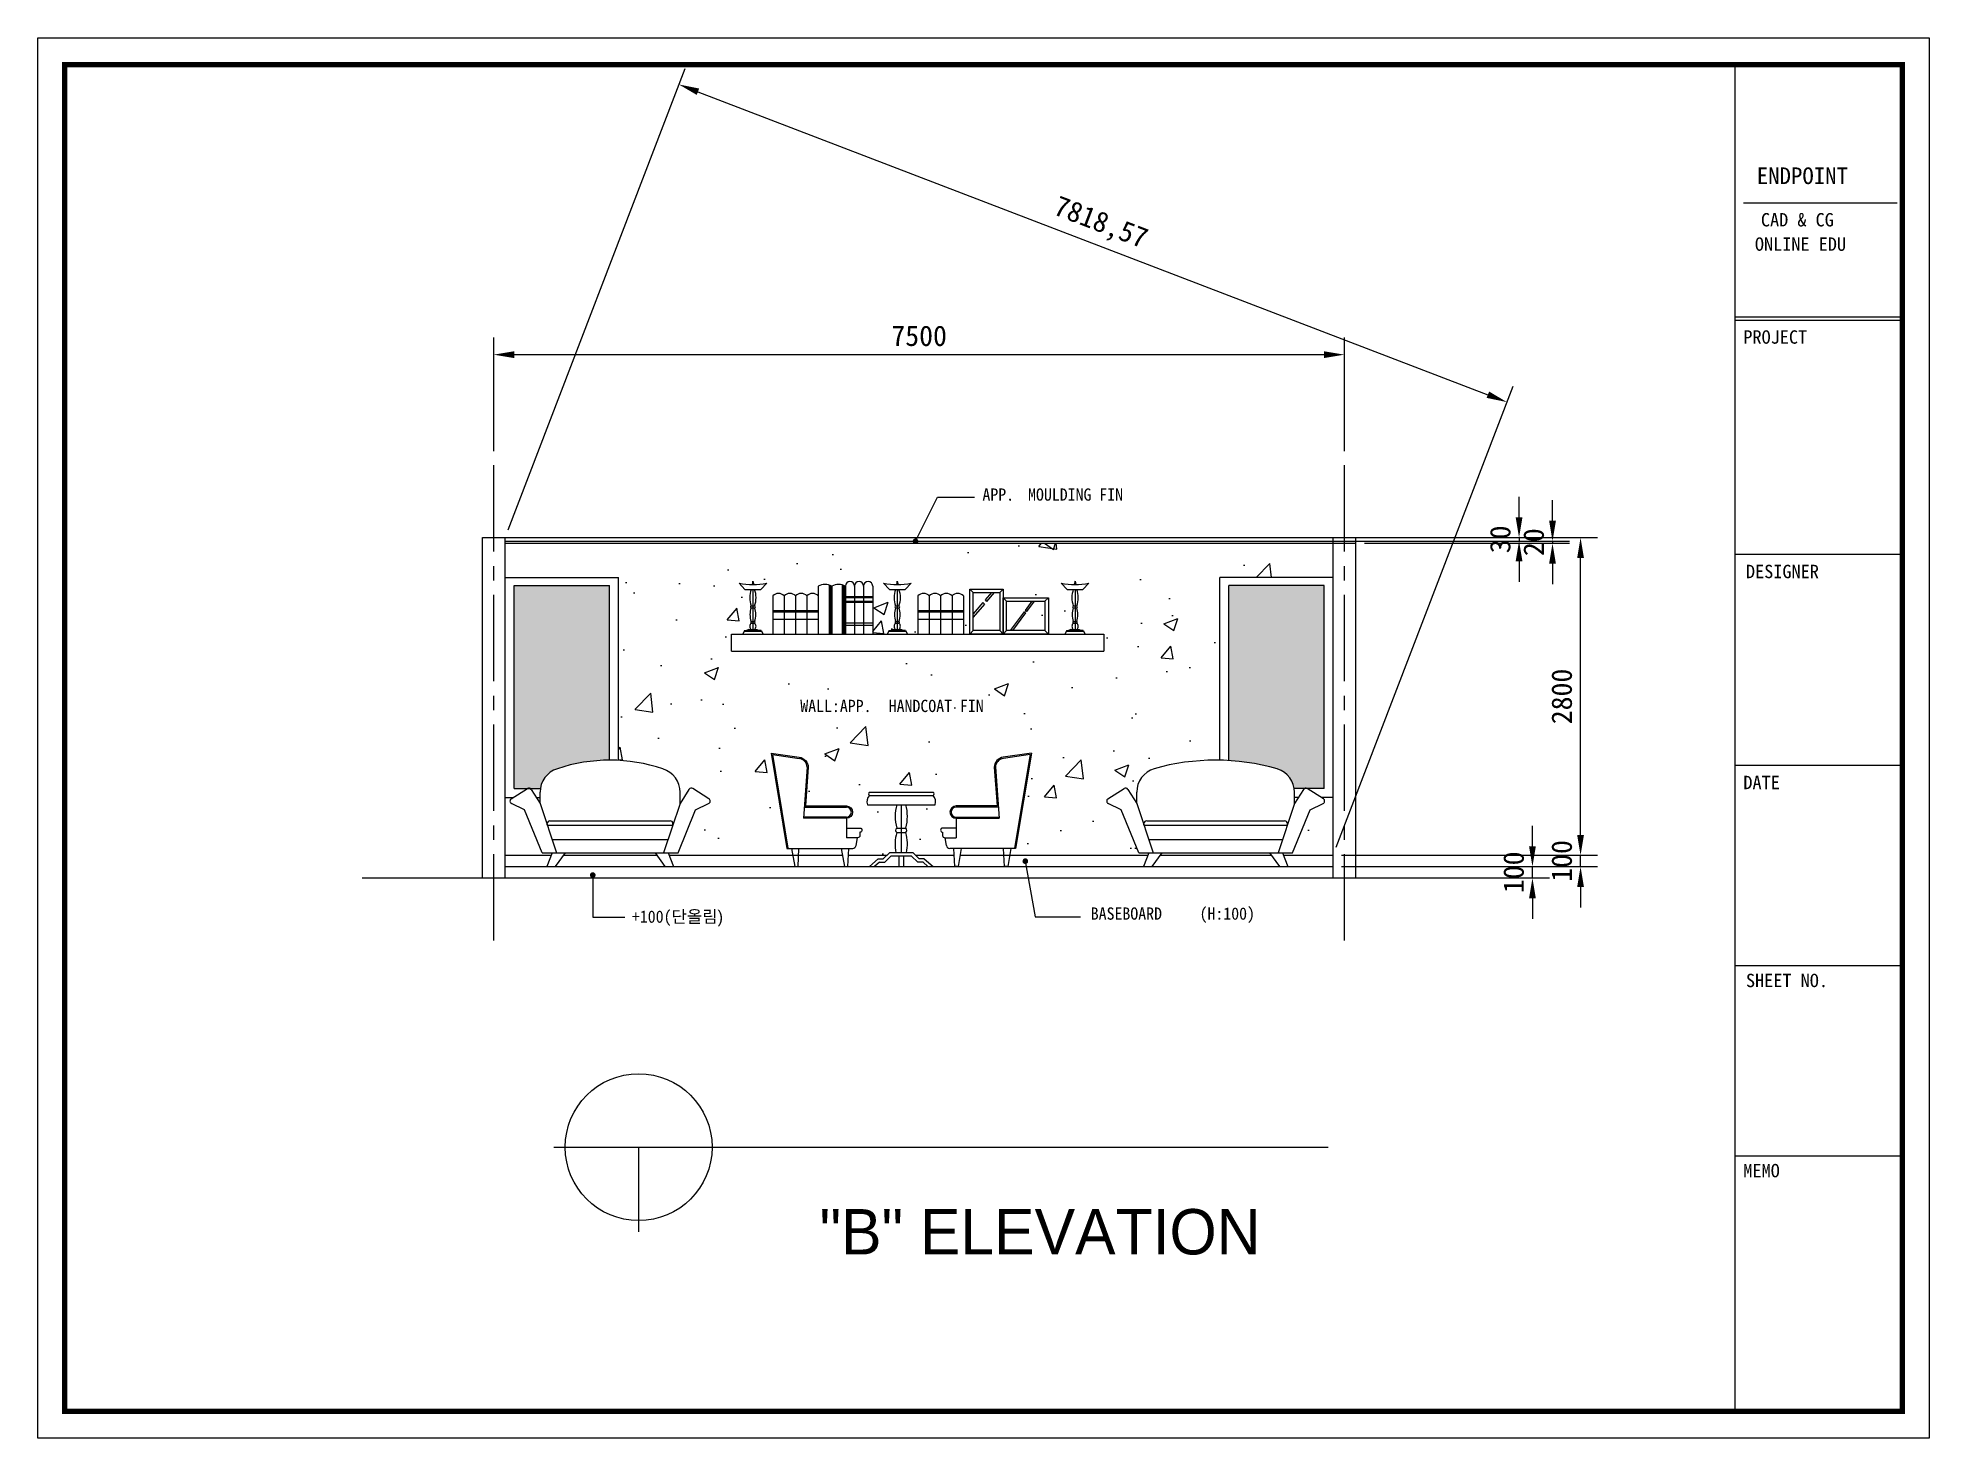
# Model space of a CAD drawing. Header units: millimetres. Extents: x 761 to 17436, y 195 to 12539.
import ezdxf

# ---------------------------------------------------------------- set-up
doc = ezdxf.new("R2010")
doc.units = ezdxf.units.MM
doc.linetypes.add('CENTER2', pattern=[28.575, 19.05, -3.175, 3.175, -3.175])
for name, color, linetype in [('CEN', 1, 'CENTER2'), ('FINISH', 9, 'Continuous'), ('FUR-1', 6, 'Continuous'), ('LAN', 4, 'Continuous'), ('OUT', 7, 'Continuous'), ('TEXT', 5, 'Continuous'), ('WALL', 7, 'Continuous')]:
    doc.layers.add(name, color=color, linetype=linetype)
doc.styles.add('STYLE1', font='DotumChe.ttf', dxfattribs={"height": 400})
doc.styles.add('STYLE3', font='DotumChe.ttf', dxfattribs={"height": 150})
doc.dimstyles.new('ISO-25', dxfattribs={"dimscale": 120, "dimtxt": 1.5, "dimasz": 1.5, "dimexe": 1.25, "dimexo": 0.625, "dimtad": 1, "dimtxsty": 'Standard', "dimcen": 2.5, "dimclrd": 8, "dimclre": 8, "dimclrt": 1, "dimadec": 0, "dimazin": 0, "dimtfac": 1, "dimtix": 1, "dimtmove": 0, "dimatfit": 3, "dimfxl": 0, "dimarcsym": 0})

# ---------------------------------------------------------------- blocks, each defined once
blk = doc.blocks.new('*D7')
at = {"color": 8, "lineweight": -2}
for p, q in [((4781, 8895), (4781, 9896)), ((12281, 8895), (12281, 9896)), ((12101, 9746), (4961, 9746))]:
    blk.add_line(p, q, dxfattribs=at)
at = {"color": 8}
for points in [[(4961, 9776), (4961, 9716), (4781, 9746)], [(12101, 9776), (12101, 9716), (12281, 9746)]]:
    blk.add_solid(points, dxfattribs=at)
at = {"layer": 'Defpoints', "color": 0}
for p in [(4781, 9746), (4781, 8820), (12281, 8820)]:
    blk.add_point(p, dxfattribs=at)
at = {"color": 1, "insert": (8531, 9911), "char_height": 180, "attachment_point": 5}
blk.add_mtext('7500', dxfattribs=at)
blk = doc.blocks.new('*D8')
at = {"color": 8, "lineweight": -2}
for p, q in [((13938, 5413), (13938, 5593)), ((12319, 5233), (14088, 5233)), ((13938, 5133), (13938, 5233)), ((12319, 5133), (14088, 5133)), ((13938, 4953), (13938, 4773))]:
    blk.add_line(p, q, dxfattribs=at)
at = {"color": 8}
for points in [[(13908, 5413), (13968, 5413), (13938, 5233)], [(13908, 4953), (13968, 4953), (13938, 5133)]]:
    blk.add_solid(points, dxfattribs=at)
at = {"layer": 'Defpoints', "color": 0}
for p in [(12244, 5233), (13938, 5233), (12244, 5133)]:
    blk.add_point(p, dxfattribs=at)
at = {"color": 1, "insert": (13773, 5183), "char_height": 180, "attachment_point": 5, "rotation": 90}
blk.add_mtext('100', dxfattribs=at)
blk = doc.blocks.new('*D9')
at = {"color": 8, "lineweight": -2}
for p, q in [((14362, 5513), (14362, 5693)), ((12256, 5333), (14512, 5333)), ((12256, 5233), (14512, 5233)), ((14362, 5233), (14362, 5333)), ((14362, 5053), (14362, 4873))]:
    blk.add_line(p, q, dxfattribs=at)
at = {"color": 8}
for points in [[(14332, 5513), (14392, 5513), (14362, 5333)], [(14332, 5053), (14392, 5053), (14362, 5233)]]:
    blk.add_solid(points, dxfattribs=at)
at = {"layer": 'Defpoints', "color": 0}
for p in [(12181, 5333), (12181, 5233), (14362, 5333)]:
    blk.add_point(p, dxfattribs=at)
at = {"color": 1, "insert": (14197, 5283), "char_height": 180, "attachment_point": 5, "rotation": 90}
blk.add_mtext('100', dxfattribs=at)
blk = doc.blocks.new('*D10')
at = {"color": 8, "lineweight": -2}
for p, q in [((12456, 8133), (14512, 8133)), ((14362, 5513), (14362, 7953)), ((12256, 5333), (14512, 5333))]:
    blk.add_line(p, q, dxfattribs=at)
at = {"color": 8}
for points in [[(14332, 7953), (14392, 7953), (14362, 8133)], [(14332, 5513), (14392, 5513), (14362, 5333)]]:
    blk.add_solid(points, dxfattribs=at)
at = {"layer": 'Defpoints', "color": 0}
for p in [(12381, 8133), (14362, 8133), (12181, 5333)]:
    blk.add_point(p, dxfattribs=at)
at = {"color": 1, "insert": (14197, 6733), "char_height": 180, "attachment_point": 5, "rotation": 90}
blk.add_mtext('2800', dxfattribs=at)
blk = doc.blocks.new('*D11')
at = {"color": 8, "lineweight": -2}
for p, q in [((13820, 8313), (13820, 8493)), ((12160, 8133), (13970, 8133)), ((12160, 8103), (13970, 8103)), ((13820, 8133), (13820, 8103)), ((13820, 7923), (13820, 7743))]:
    blk.add_line(p, q, dxfattribs=at)
at = {"color": 8}
for points in [[(13790, 8313), (13850, 8313), (13820, 8133)], [(13790, 7923), (13850, 7923), (13820, 8103)]]:
    blk.add_solid(points, dxfattribs=at)
at = {"layer": 'Defpoints', "color": 0}
for p in [(12085, 8133), (12085, 8103), (13820, 8103)]:
    blk.add_point(p, dxfattribs=at)
at = {"color": 1, "insert": (13655, 8118), "char_height": 180, "attachment_point": 5, "rotation": 90}
blk.add_mtext('30', dxfattribs=at)
blk = doc.blocks.new('*D12')
at = {"color": 8, "lineweight": -2}
for p, q in [((14115, 8283), (14115, 8463)), ((12456, 8103), (14265, 8103)), ((12456, 8083), (14265, 8083)), ((14115, 8103), (14115, 8083)), ((14115, 7903), (14115, 7723))]:
    blk.add_line(p, q, dxfattribs=at)
at = {"color": 8}
for points in [[(14085, 8283), (14145, 8283), (14115, 8103)], [(14085, 7903), (14145, 7903), (14115, 8083)]]:
    blk.add_solid(points, dxfattribs=at)
at = {"layer": 'Defpoints', "color": 0}
for p in [(12381, 8103), (12381, 8083), (14115, 8083)]:
    blk.add_point(p, dxfattribs=at)
at = {"color": 1, "insert": (13950, 8093), "char_height": 180, "attachment_point": 5, "rotation": 90}
blk.add_mtext('20', dxfattribs=at)
blk = doc.blocks.new('*D13')
at = {"color": 8, "lineweight": -2}
for p, q in [((4908, 8203), (6467, 12268)), ((6581, 12064), (13545, 9393)), ((12208, 5403), (13767, 9468))]:
    blk.add_line(p, q, dxfattribs=at)
at = {"color": 8}
for points in [[(6592, 12092), (6570, 12036), (6413, 12128)], [(13556, 9421), (13534, 9365), (13713, 9328)]]:
    blk.add_solid(points, dxfattribs=at)
at = {"layer": 'Defpoints', "color": 0}
for p in [(13713, 9328), (4881, 8133), (12181, 5333)]:
    blk.add_point(p, dxfattribs=at)
at = {"color": 1, "insert": (10127, 10896), "char_height": 180, "attachment_point": 5, "rotation": 339.0151}
blk.add_mtext('7818,57', dxfattribs=at)

msp = doc.modelspace()

# ---------------------------------------------------------------- hatches: boundary and pattern name
for points in [[(5800.67, 7711.04), (4960.67, 7711.04), (4960.67, 5921.04), (5077.386, 5921.04), (5077.703, 5921.241, -0.295134251), (5103.765, 5921.04), (5191.32, 5921.04, -0.288893589), (5341.546, 6095.699, -0.08046512), (5800.67, 6171.384)], [(12100.67, 7711.04), (11260.67, 7711.04), (11260.67, 6167.88, -0.055253334), (11688.837, 6094.349, -0.286677135), (11838.334, 5921.04), (11926.069, 5921.04, -0.295134251), (11952.131, 5921.241), (11952.447, 5921.04), (12100.67, 5921.04)]]:
    msp.add_hatch(color=4).paths.add_polyline_path(points)
at = {"layer": 'FINISH'}
h = msp.add_hatch(dxfattribs=at)
h.set_pattern_fill('AR-CONC', color=256, scale=7, style=0)
h.set_pattern_definition([(50, (-9614.8, 28585), (1275.293, -111.574), [133.35, -1466.85]), (355, (-9614.8, 28585), (-246.7, 1337.397), [106.68, -1173.48]), (100.451, (-9508.5, 28575.7), (1028.598, 1225.817), [113.33, -1246.63]), (46.184, (-9614.8, 28940.6), (1897.55, -294.3), [200.03, -2200.28]), (96.6356, (-9456.6, 28916), (1661.83, 1731.98), [170, -1869.94]), (351.184, (-9614.8, 28940.6), (1661.83, 1731.98), [160.02, -1760.22]), (21, (-9437, 28851.7), (1061.304, -715.86), [133.35, -1466.85]), (326, (-9437, 28851.7), (432.614, 1289.316), [106.68, -1173.48]), (71.4514, (-9348.5, 28792), (1493.915, 573.46), [113.33, -1246.63]), (37.5, (-9614.76, 28585), (21.62, 591.885), [0, -1159.256, 0, -1191.26, 0, -1177.925]), (7.5, (-9614.76, 28585), (467.738, 701.264), [0, -679.196, 0, -1132.586, 0, -448.945]), (327.5, (-10011.26, 28585), (949.134, -40.101), [0, -444.5, 0, -1386.84, 0, -1840.23]), (317.5, (-10189.06, 28585), (1036.904, 177.985), [0, -577.85, 0, -921.004, 0, -1306.83])])
h.paths.add_polyline_path([(5052.672, 5734.526), (4937.699, 5788.574, -0.591270265), (4935.034, 5830.548), (4951.539, 5841.04), (4880.67, 5841.04), (4880.67, 5333.081), (5287.003, 5333.081), (5294.928, 5353.312), (5207.136, 5353.312)], flags=17)
h.paths.add_polyline_path([(11822.698, 5353.312), (11734.905, 5353.312), (11742.83, 5333.081), (12180.67, 5333.081), (12180.67, 5841.04), (12078.294, 5841.04), (12094.799, 5830.548, -0.591270265), (12092.134, 5788.574), (11977.161, 5734.526)], flags=17)
h.paths.add_polyline_path([(10547.473, 5333.081), (10555.398, 5353.312), (10467.606, 5353.312), (10313.142, 5734.526), (10198.17, 5788.574, -0.591270265), (10195.505, 5830.548), (10338.173, 5921.241, -0.416317977), (10371.394, 5913.717), (10449.434, 5788.985), (10449.434, 5889.218, -0.34189317), (10611.354, 6098.339, -0.073163161), (11180.67, 6171.031), (11180.67, 7783.081), (12180.67, 7783.081), (12180.67, 8083.081), (4880.67, 8083.081), (4880.67, 7783.081), (5880.67, 7783.081), (5880.67, 6169.407, -0.068771241), (6271.922, 6094.349, -0.328656744), (6423.955, 5888.038), (6423.955, 5788.985), (6501.994, 5913.717, -0.416317977), (6535.215, 5921.241), (6677.884, 5830.548, -0.591270265), (6675.219, 5788.574), (6560.246, 5734.526), (6405.783, 5353.312), (6317.99, 5353.312), (6325.915, 5333.081), (7416.978, 5333.081), (7406.242, 5393.748), (7364.893, 5393.748), (7225.631, 6233.081), (7474.547, 6197.427, -0.365890992), (7553.583, 6108.576), (7528.884, 5767.981), (7889.486, 5767.981, -1), (7889.486, 5659.386), (7889.486, 5573.003), (8008.342, 5573.003, -1), (8008.342, 5535.604), (8008.342, 5506.62, -0.414213562), (7988.342, 5486.62), (7986.227, 5486.62), (7974.684, 5418.72, -0.36570969), (7945.108, 5393.748), (7910.112, 5393.748), (7906.845, 5333.081), (8246.783, 5333.081), (8269.125, 5355.406), (8326.425, 5355.406, -0.118982448), (8333.353, 5532.354, -0.486952339), (8333.353, 5573.284, -0.138875885), (8333.353, 5778.935), (8075.696, 5778.935, -0.310235841), (8092.254, 5858.935, -0.528928177), (8092.254, 5888.935), (8654.453, 5888.935, -0.528928177), (8654.453, 5858.935, -0.310235841), (8671.011, 5778.935), (8413.353, 5778.935, -0.138875885), (8413.353, 5573.284, -0.486952339), (8413.353, 5532.354, -0.118982448), (8420.282, 5355.406), (8477.582, 5355.406), (8499.923, 5333.081), (8839.861, 5333.081), (8836.595, 5393.748), (8801.598, 5393.748, -0.36570969), (8772.023, 5418.72), (8760.479, 5486.62), (8758.365, 5486.62, -0.414213562), (8738.365, 5506.62), (8738.365, 5535.604, -1), (8738.365, 5573.003), (8857.22, 5573.003), (8857.22, 5659.386, -1), (8857.22, 5767.981), (9217.823, 5767.981), (9193.124, 6108.576, -0.365890992), (9272.16, 6197.427), (9521.076, 6233.081), (9381.813, 5393.748), (9340.465, 5393.748), (9329.728, 5333.081)])
h.paths.add_polyline_path([(6876.722, 7133.081), (6876.722, 7283.081), (6975.48, 7283.081), (6992.419, 7313.081), (7009.358, 7313.081), (7029.377, 7323.081), (7050.492, 7323.081, -0.443480944), (7050.492, 7379.517, -0.591012041), (7050.492, 7394.905, -0.179799417), (7050.492, 7514.931, -0.820895391), (7050.492, 7531.857, -0.181095876), (7050.492, 7676.997), (6995.611, 7676.997), (6943.607, 7733.081, 0.05552833), (7057.71, 7718.636), (7065.492, 7748.817), (7073.274, 7718.636, 0.05552833), (7187.377, 7733.081), (7135.372, 7676.997), (7080.492, 7676.997, -0.181095876), (7080.492, 7531.857, -0.820895391), (7080.492, 7514.931, -0.179799417), (7080.492, 7394.905, -0.591012041), (7080.492, 7379.517, -0.443480944), (7080.492, 7323.081), (7101.606, 7323.081), (7121.625, 7313.081), (7138.564, 7313.081), (7155.503, 7283.081), (7241.533, 7283.081), (7241.533, 7620.27, -0.424773332), (7341.533, 7620.27, -0.424773332), (7441.533, 7620.27, -0.424773332), (7541.533, 7620.27, -0.424773332), (7641.533, 7620.27), (7641.533, 7706.103, -0.220533207), (7761.533, 7706.103, -0.220533207), (7881.533, 7706.103, -1), (7961.533, 7706.103, -1), (8041.533, 7706.103, -1), (8121.533, 7706.103), (8121.533, 7283.081), (8248.433, 7283.081), (8265.372, 7313.081), (8282.311, 7313.081), (8302.33, 7323.081), (8323.445, 7323.081, -0.443480944), (8323.445, 7379.517, -0.591012041), (8323.445, 7394.905, -0.179799417), (8323.445, 7514.931, -0.820895391), (8323.445, 7531.857, -0.181095876), (8323.445, 7676.997), (8268.564, 7676.997), (8216.56, 7733.081, 0.05552833), (8330.663, 7718.636), (8338.445, 7748.817), (8346.227, 7718.636, 0.05552833), (8460.33, 7733.081), (8408.325, 7676.997), (8353.445, 7676.997, -0.181095876), (8353.445, 7531.857, -0.820895391), (8353.445, 7514.931, -0.179799417), (8353.445, 7394.905, -0.591012041), (8353.445, 7379.517, -0.443480944), (8353.445, 7323.081), (8374.559, 7323.081), (8394.578, 7313.081), (8411.517, 7313.081), (8428.456, 7283.081), (8520.823, 7283.081), (8520.823, 7620.27, -0.424773332), (8620.823, 7620.27, -0.424773332), (8720.823, 7620.27, -0.424773332), (8820.823, 7620.27, -0.424773332), (8920.823, 7620.27), (8920.823, 7283.081), (8978.084, 7283.081), (8978.084, 7678.556), (9272.313, 7678.556), (9272.313, 7603.611), (9670.386, 7603.611), (9670.386, 7283.081), (9815.407, 7283.081), (9832.346, 7313.081), (9849.285, 7313.081), (9869.304, 7323.081), (9890.419, 7323.081, -0.443480944), (9890.419, 7379.517, -0.591012041), (9890.419, 7394.905, -0.179799417), (9890.419, 7514.931, -0.820895391), (9890.419, 7531.857, -0.181095876), (9890.419, 7676.997), (9835.538, 7676.997), (9783.534, 7733.081, 0.05552833), (9897.637, 7718.636), (9905.419, 7748.817), (9913.201, 7718.636, 0.05552833), (10027.304, 7733.081), (9975.3, 7676.997), (9920.419, 7676.997, -0.181095876), (9920.419, 7531.857, -0.820895391), (9920.419, 7514.931, -0.179799417), (9920.419, 7394.905, -0.591012041), (9920.419, 7379.517, -0.443480944), (9920.419, 7323.081), (9941.533, 7323.081), (9961.552, 7313.081), (9978.491, 7313.081), (9995.43, 7283.081), (10158.452, 7283.081), (10158.452, 7133.081)], flags=16)
h.paths.add_polyline_path([(9640.386, 7313.081), (9302.313, 7313.081), (9272.313, 7283.081), (9242.313, 7313.081), (9008.084, 7313.081), (9008.084, 7648.556), (9242.313, 7648.556), (9242.313, 7313.081), (9272.313, 7283.081), (9302.313, 7313.081), (9302.313, 7573.611), (9640.386, 7573.611)], flags=0)
h.paths.add_polyline_path([(8820.823, 7413.072), (8620.823, 7413.072), (8620.823, 7489.394), (8820.823, 7489.394)], flags=0)
h.paths.add_polyline_path([(8041.533, 7361.115), (7881.533, 7361.115), (7881.533, 7613.155), (8041.533, 7613.155)], flags=0)
h.paths.add_polyline_path([(7541.533, 7413.072), (7341.533, 7413.072), (7341.533, 7489.394), (7541.533, 7489.394)], flags=0)
h.paths.add_polyline_path([(8235.856, 6730.614), (9369.145, 6730.614), (9369.145, 6564.582), (8235.856, 6564.582)], flags=24)
h.paths.add_polyline_path([(7456.24, 6730.614), (8243.786, 6730.614), (8243.786, 6565.373), (7456.24, 6565.373)], flags=24)

# ---------------------------------------------------------------- linework, layer by layer
for p, q in [((8499.433, 8100.966), (8692.221, 8489.144)), ((4680.67, 8133.081), (12380.67, 8133.081)), ((4880.67, 8103.081), (12380.67, 8103.081)), ((4880.67, 8083.081), (12380.67, 8083.081)), ((4880.67, 7783.081), (5880.67, 7783.081)), ((4960.67, 7711.04), (5800.67, 7711.04)), ((12180.67, 7783.081), (11180.67, 7783.081)), ((12100.67, 7711.04), (11260.67, 7711.04)), ((4880.67, 5841.04), (4951.539, 5841.04)), ((4960.67, 5921.04), (5191.32, 5921.04)), ((5156.395, 5841.04), (5188.963, 5841.04)), ((12100.67, 5921.04), (11838.334, 5921.04)), ((11873.439, 5841.04), (11840.87, 5841.04)), ((12180.67, 5841.04), (12078.294, 5841.04)), ((4880.67, 5333.081), (5287.003, 5333.081)), ((4880.67, 5233.081), (12180.67, 5233.081)), ((5395.413, 5333.081), (6217.505, 5333.081)), ((6325.915, 5333.081), (7855.331, 5333.081)), ((7906.845, 5333.081), (8246.783, 5333.081)), ((8499.923, 5333.081), (8839.861, 5333.081)), ((8891.376, 5333.081), (10547.473, 5333.081)), ((9467.272, 5280.719), (9555.086, 4789.027)), ((10655.884, 5333.081), (11634.42, 5333.081)), ((11742.83, 5333.081), (12180.67, 5333.081)), ((3621.297, 5133.081), (13574.582, 5133.081)), ((5653.449, 5158.358), (5653.449, 4786.326)), ((5653.449, 4786.326), (5936.85, 4786.326))]:
    msp.add_line(p, q)
at = {"layer": 'CEN', "ltscale": 40}
for p, q in [((4780.67, 4580.694), (4780.67, 8819.574)), ((12280.67, 4580.694), (12280.67, 8819.574))]:
    msp.add_line(p, q, dxfattribs=at)
at = {"layer": 'FINISH'}
for p, q in [((8692.221, 8489.144), (9018.477, 8489.144)), ((7641.533, 7706.103), (7641.533, 7283.081)), ((7737.097, 7714.831), (7737.097, 7283.081)), ((7744.303, 7712.772), (7744.303, 7283.081)), ((7750.067, 7710.825), (7750.067, 7283.081)), ((7761.533, 7706.103), (7761.533, 7283.081)), ((7853.826, 7715.632), (7853.826, 7283.081)), ((7859.59, 7714.165), (7859.59, 7283.081)), ((7869.678, 7710.965), (7869.678, 7283.081)), ((7881.533, 7706.103), (7881.533, 7283.081)), ((7961.533, 7706.103), (7961.533, 7283.081)), ((8041.533, 7706.103), (8041.533, 7283.081)), ((8121.533, 7706.103), (8121.533, 7283.081)), ((7050.492, 7531.857), (7080.492, 7531.857)), ((7050.492, 7514.931), (7080.492, 7514.931)), ((7241.533, 7620.27), (7241.533, 7283.081)), ((7341.533, 7620.27), (7341.533, 7283.081)), ((7441.533, 7620.27), (7441.533, 7283.081)), ((7541.533, 7620.27), (7541.533, 7283.081)), ((7881.533, 7613.155), (8121.533, 7613.155)), ((7881.533, 7606.774), (8121.533, 7606.774)), ((7881.533, 7571.68), (8121.533, 7571.68)), ((7881.533, 7565.299), (8121.533, 7565.299)), ((8323.445, 7531.857), (8353.445, 7531.857)), ((8323.445, 7514.931), (8353.445, 7514.931)), ((8520.823, 7620.27), (8520.823, 7283.081)), ((8620.823, 7620.27), (8620.823, 7283.081)), ((8720.823, 7620.27), (8720.823, 7283.081)), ((8820.823, 7620.27), (8820.823, 7283.081)), ((8920.823, 7620.27), (8920.823, 7283.081)), ((9092.574, 7561.016), (9008.084, 7462.425)), ((9106.506, 7546.537), (9008.084, 7431.69)), ((9092.574, 7561.016), (9106.506, 7546.537)), ((9167.594, 7648.556), (9112.186, 7583.901)), ((9112.186, 7583.901), (9126.118, 7569.422)), ((9193.933, 7648.556), (9126.118, 7569.422)), ((9525.591, 7573.611), (9465.413, 7491.58)), ((9544.195, 7573.611), (9477.458, 7482.639)), ((9890.419, 7531.857), (9920.419, 7531.857)), ((9890.419, 7514.931), (9920.419, 7514.931)), ((7050.492, 7394.905), (7080.492, 7394.905)), ((7050.492, 7379.517), (7080.492, 7379.517)), ((7241.533, 7489.394), (7641.533, 7489.394)), ((7241.533, 7479.394), (7641.533, 7479.394)), ((7241.533, 7413.072), (7641.533, 7413.072)), ((7881.533, 7381.852), (8121.533, 7381.852)), ((7881.533, 7361.115), (8121.533, 7361.115)), ((8323.445, 7394.905), (8353.445, 7394.905)), ((8323.445, 7379.517), (8353.445, 7379.517)), ((8520.823, 7489.394), (8920.823, 7489.394)), ((8520.823, 7479.394), (8920.823, 7479.394)), ((8520.823, 7413.072), (8920.823, 7413.072)), ((9456.54, 7479.485), (9334.466, 7313.081)), ((9468.585, 7470.545), (9353.069, 7313.081)), ((9456.54, 7479.485), (9468.585, 7470.545)), ((9465.413, 7491.58), (9477.458, 7482.639)), ((9890.419, 7394.905), (9920.419, 7394.905)), ((9890.419, 7379.517), (9920.419, 7379.517)), ((6989.596, 7308.081), (7141.387, 7308.081)), ((7009.358, 7313.081), (7121.625, 7313.081)), ((8262.549, 7308.081), (8414.34, 7308.081)), ((8282.311, 7313.081), (8394.578, 7313.081)), ((9829.523, 7308.081), (9981.314, 7308.081)), ((9849.285, 7313.081), (9961.552, 7313.081)), ((9555.086, 4789.027), (9954.241, 4789.027))]:
    msp.add_line(p, q, dxfattribs=at)
at = {"layer": 'FINISH', "const_width": 25}
for points in [[(8486.933, 8100.966, 1), (8511.933, 8100.966, 1)], [(5640.949, 5158.358, 1), (5665.949, 5158.358, 1)], [(9454.772, 5280.719, 1), (9479.772, 5280.719, 1)]]:
    msp.add_lwpolyline(points, format="xyb", close=True, dxfattribs=at)
at = {"layer": 'FINISH'}
for centre, radius, start, end in [((7701.533, 7576.685), 142.65, 65.1268892, 114.8731108), ((7821.533, 7576.685), 142.65, 65.1268892, 114.8731108), ((7921.533, 7706.103), 40, 0, 180), ((8001.533, 7706.103), 40, 0, 180), ((8081.533, 7706.103), 40, 0, 180), ((7291.533, 7572.034), 69.474, 43.9710182, 136.0289818), ((7391.533, 7572.034), 69.474, 43.9710182, 136.0289818), ((7491.533, 7572.034), 69.474, 43.9710182, 136.0289818), ((7591.533, 7572.034), 69.474, 43.9710182, 136.0289818), ((8570.823, 7572.034), 69.474, 43.9710182, 136.0289818), ((8670.823, 7572.034), 69.474, 43.9710182, 136.0289818), ((8770.823, 7572.034), 69.474, 43.9710182, 136.0289818), ((8870.823, 7572.034), 69.474, 43.9710182, 136.0289818)]:
    msp.add_arc(centre, radius, start, end, dxfattribs=at)
at = {"layer": 'FUR-1'}
for p, q in [((7225.631, 6233.081), (7364.893, 5393.748)), ((7237.731, 6221.246), (7374.759, 5395.385)), ((7237.731, 6221.246), (7473.129, 6187.528)), ((9508.975, 6221.246), (9273.578, 6187.528)), ((9508.975, 6221.246), (9371.948, 5395.385)), ((9521.076, 6233.081), (9381.813, 5393.748)), ((7543.572, 6108.797), (7510.983, 5659.386)), ((9203.134, 6108.797), (9235.724, 5659.386)), ((8092.254, 5888.935), (8654.453, 5888.935)), ((8092.254, 5858.935), (8654.453, 5858.935)), ((7889.486, 5669.386), (7511.708, 5669.386)), ((7518.133, 5757.981), (7889.486, 5757.981)), ((8075.696, 5778.935), (8671.011, 5778.935)), ((8373.353, 5778.935), (8373.353, 5355.406)), ((9228.574, 5757.981), (8857.22, 5757.981)), ((8857.22, 5669.386), (9234.999, 5669.386)), ((7889.486, 5659.386), (7889.486, 5486.62)), ((8333.353, 5573.284), (8413.353, 5573.284)), ((8333.353, 5532.354), (8413.353, 5532.354)), ((8857.22, 5659.386), (8857.22, 5486.62)), ((7364.893, 5393.748), (7945.108, 5393.748)), ((7974.684, 5418.72), (7986.227, 5486.62)), ((8269.125, 5355.406), (8215.243, 5301.564)), ((8477.582, 5355.406), (8269.125, 5355.406)), ((8477.582, 5355.406), (8531.463, 5301.564)), ((8772.023, 5418.72), (8760.479, 5486.62)), ((9381.813, 5393.748), (8801.598, 5393.748)), ((8170.166, 5301.564), (8092.254, 5233.081)), ((8181.476, 5271.564), (8137.695, 5233.081)), ((8170.166, 5301.564), (8215.243, 5301.564)), ((8181.476, 5271.564), (8227.663, 5271.564)), ((8281.545, 5325.406), (8227.663, 5271.564)), ((8465.162, 5325.406), (8281.545, 5325.406)), ((8353.353, 5325.406), (8353.353, 5233.081)), ((8393.353, 5325.406), (8393.353, 5233.081)), ((8465.162, 5325.406), (8519.043, 5271.564)), ((8565.23, 5271.564), (8519.043, 5271.564)), ((8576.541, 5301.564), (8531.463, 5301.564)), ((8565.23, 5271.564), (8609.012, 5233.081)), ((8576.541, 5301.564), (8654.453, 5233.081))]:
    msp.add_line(p, q, dxfattribs=at)
at = {"layer": 'FUR-1', "ltscale": 30}
for p, q in [((4935.034, 5830.548), (5077.703, 5921.241)), ((5110.924, 5913.717), (5188.963, 5788.985)), ((5188.963, 5788.985), (5188.963, 5889.218)), ((6501.994, 5913.717), (6423.955, 5788.985)), ((6423.955, 5788.985), (6423.955, 5888.038)), ((6677.884, 5830.548), (6535.215, 5921.241)), ((10195.505, 5830.548), (10338.173, 5921.241)), ((10371.394, 5913.717), (10449.434, 5788.985)), ((10449.434, 5788.985), (10449.434, 5889.218)), ((11918.91, 5913.717), (11840.87, 5788.985)), ((11840.87, 5788.985), (11840.87, 5888.038)), ((12094.799, 5830.548), (11952.131, 5921.241)), ((5052.672, 5734.526), (4937.699, 5788.574)), ((5207.136, 5353.312), (5052.672, 5734.526)), ((5188.963, 5788.985), (5334.341, 5353.312)), ((6423.955, 5788.985), (6278.578, 5353.312)), ((6405.783, 5353.312), (6560.246, 5734.526)), ((6560.246, 5734.526), (6675.219, 5788.574)), ((10313.142, 5734.526), (10198.17, 5788.574)), ((10467.606, 5353.312), (10313.142, 5734.526)), ((10449.434, 5788.985), (10594.811, 5353.312)), ((11840.87, 5788.985), (11695.493, 5353.312)), ((11822.698, 5353.312), (11977.161, 5734.526)), ((11977.161, 5734.526), (12092.134, 5788.574)), ((5252.566, 5598.378), (5252.566, 5612.793)), ((5252.566, 5598.378), (6360.352, 5598.378)), ((5276.566, 5636.793), (6336.352, 5636.793)), ((6360.352, 5598.378), (6360.352, 5612.793)), ((10513.036, 5598.378), (10513.036, 5612.793)), ((10513.036, 5598.378), (11777.268, 5598.378)), ((10537.036, 5636.793), (11753.268, 5636.793)), ((11777.268, 5598.378), (11777.268, 5612.793)), ((5207.136, 5353.312), (6405.783, 5353.312)), ((5294.928, 5353.312), (5247.831, 5233.081)), ((5294.968, 5471.307), (6317.951, 5471.307)), ((5410.07, 5353.312), (5322.969, 5233.081)), ((6202.848, 5353.312), (6289.949, 5233.081)), ((6317.99, 5353.312), (6365.087, 5233.081)), ((10467.606, 5353.312), (11822.698, 5353.312)), ((10555.398, 5353.312), (10508.302, 5233.081)), ((10555.438, 5471.307), (11734.866, 5471.307)), ((10670.54, 5353.312), (10583.439, 5233.081)), ((11619.763, 5353.312), (11706.865, 5233.081)), ((11734.905, 5353.312), (11782.002, 5233.081)), ((5247.831, 5233.081), (5322.969, 5233.081)), ((6289.949, 5233.081), (6365.087, 5233.081)), ((10508.302, 5233.081), (10583.439, 5233.081)), ((11706.865, 5233.081), (11782.002, 5233.081))]:
    msp.add_line(p, q, dxfattribs=at)
at = {"layer": 'FUR-1'}
for points in [[(7225.631, 6233.081), (7474.547, 6197.427, -0.365890992), (7553.583, 6108.576), (7528.884, 5767.981), (7889.486, 5767.981, -1), (7889.486, 5659.386)], [(9521.076, 6233.081), (9272.16, 6197.427, 0.365890992), (9193.124, 6108.576), (9217.823, 5767.981), (8857.22, 5767.981, 1), (8857.22, 5659.386)], [(7889.486, 5573.003), (8008.342, 5573.003, -1), (8008.342, 5535.604), (8008.342, 5506.62, -0.414213562), (7988.342, 5486.62), (7889.486, 5486.62)], [(8857.22, 5573.003), (8738.365, 5573.003, 1), (8738.365, 5535.604), (8738.365, 5506.62, 0.414213562), (8758.365, 5486.62), (8857.22, 5486.62)]]:
    msp.add_lwpolyline(points, format="xyb", dxfattribs=at)
for points in [[(7889.486, 5659.386), (7510.983, 5659.386)], [(8857.22, 5659.386), (9235.724, 5659.386)], [(7406.242, 5393.748), (7434.676, 5233.081), (7463.109, 5233.081), (7471.759, 5393.748)], [(7844.595, 5393.748), (7873.028, 5233.081), (7901.462, 5233.081), (7910.112, 5393.748)], [(8902.112, 5393.748), (8873.679, 5233.081), (8845.245, 5233.081), (8836.595, 5393.748)], [(9340.465, 5393.748), (9312.031, 5233.081), (9283.597, 5233.081), (9274.948, 5393.748)]]:
    msp.add_lwpolyline(points, dxfattribs=at)
at = {"layer": 'FUR-1', "ltscale": 30}
for centre, radius, start, end in [((5804.735, 4716.309), 1455.08, 71.2721586, 108.5616583), ((11143.074, 4199.736), 1971.653, 73.9303917, 105.9273468), ((5404.963, 5889.218), 216, 107.0735211, 180), ((6207.955, 5888.038), 216, 0, 72.7738299), ((10665.434, 5889.218), 216, 107.0735211, 180), ((11624.87, 5888.038), 216, 0, 72.7738299), ((5090.578, 5900.987), 24, 32.0325184, 122.4438775), ((6522.34, 5900.987), 24, 57.5561225, 147.9674816), ((10351.048, 5900.987), 24, 32.0325184, 122.4438775), ((11939.255, 5900.987), 24, 57.5561225, 147.9674816), ((4947.91, 5810.294), 24, 122.4438775, 244.8221278), ((6665.008, 5810.294), 24, 295.1778722, 57.5561225), ((10208.38, 5810.294), 24, 122.4438775, 244.8221278), ((12081.924, 5810.294), 24, 295.1778722, 57.5561225), ((5276.566, 5612.793), 24, 90, 180), ((6336.352, 5612.793), 24, 0, 90), ((10537.036, 5612.793), 24, 90, 180), ((11753.268, 5612.793), 24, 0, 90)]:
    msp.add_arc(centre, radius, start, end, dxfattribs=at)
at = {"layer": 'FUR-1'}
for centre, radius, start, end in [((7461.484, 6106.229), 82.129, 1.791925, 81.8485167), ((9285.223, 6106.229), 82.129, 98.1514833, 178.208075), ((8142.237, 5806.876), 72.17, 133.8348973, 202.7779505), ((8102.466, 5873.935), 18.147, 124.2487502, 235.7512498), ((8644.24, 5873.935), 18.147, 304.2487502, 55.7512498), ((8604.469, 5806.876), 72.17, 337.2220495, 46.1651027), ((7889.486, 5713.683), 44.298, 270, 90), ((8696.421, 5676.109), 377.347, 164.1871366, 195.8128634), ((8050.286, 5676.109), 377.347, 344.1871366, 15.8128634), ((8857.22, 5713.683), 44.298, 90, 270), ((8696.421, 5429.529), 377.347, 164.1871366, 191.3283075), ((8349.384, 5552.819), 25.996, 128.0722504, 231.9277496), ((8397.323, 5552.819), 25.996, 308.0722504, 51.9277496), ((8050.286, 5429.529), 377.347, 348.6716925, 15.8128634), ((7945.108, 5423.748), 30, 270, 350.3518232), ((8801.598, 5423.748), 30, 189.6481768, 270)]:
    msp.add_arc(centre, radius, start, end, dxfattribs=at)
at = {"layer": 'LAN'}
for p, q in [((6943.607, 7733.081), (6995.611, 7676.997)), ((6995.611, 7676.997), (7135.372, 7676.997)), ((7065.492, 7748.817), (7057.71, 7718.636)), ((7065.492, 7748.817), (7073.274, 7718.636)), ((7065.492, 7718.578), (7065.492, 7748.817)), ((7065.492, 7676.997), (7065.492, 7323.081)), ((7187.377, 7733.081), (7135.372, 7676.997)), ((8216.56, 7733.081), (8268.564, 7676.997)), ((8268.564, 7676.997), (8408.325, 7676.997)), ((8338.445, 7748.817), (8330.663, 7718.636)), ((8338.445, 7718.578), (8338.445, 7748.817)), ((8338.445, 7748.817), (8346.227, 7718.636)), ((8338.445, 7676.997), (8338.445, 7323.081)), ((8460.33, 7733.081), (8408.325, 7676.997)), ((9008.084, 7648.556), (8978.084, 7678.556)), ((9242.313, 7648.556), (9272.313, 7678.556)), ((9783.534, 7733.081), (9835.538, 7676.997)), ((9835.538, 7676.997), (9975.3, 7676.997)), ((9905.419, 7748.817), (9897.637, 7718.636)), ((9905.419, 7718.578), (9905.419, 7748.817)), ((9905.419, 7748.817), (9913.201, 7718.636)), ((9905.419, 7676.997), (9905.419, 7323.081)), ((10027.304, 7733.081), (9975.3, 7676.997)), ((9302.313, 7573.611), (9272.313, 7603.611)), ((9640.386, 7573.611), (9670.386, 7603.611)), ((6876.722, 7283.081), (10158.452, 7283.081)), ((6876.722, 7133.081), (6876.722, 7283.081)), ((6992.419, 7313.081), (6975.48, 7283.081)), ((6992.419, 7313.081), (7009.358, 7313.081)), ((7029.377, 7323.081), (7009.358, 7313.081)), ((7029.377, 7323.081), (7101.606, 7323.081)), ((7101.606, 7323.081), (7121.625, 7313.081)), ((7138.564, 7313.081), (7121.625, 7313.081)), ((7138.564, 7313.081), (7155.503, 7283.081)), ((8265.372, 7313.081), (8248.433, 7283.081)), ((8265.372, 7313.081), (8282.311, 7313.081)), ((8302.33, 7323.081), (8282.311, 7313.081)), ((8302.33, 7323.081), (8374.559, 7323.081)), ((8374.559, 7323.081), (8394.578, 7313.081)), ((8411.517, 7313.081), (8394.578, 7313.081)), ((8411.517, 7313.081), (8428.456, 7283.081)), ((9008.084, 7313.081), (8978.084, 7283.081)), ((9242.313, 7313.081), (9272.313, 7283.081)), ((9302.313, 7313.081), (9272.313, 7283.081)), ((9640.386, 7313.081), (9670.386, 7283.081)), ((9832.346, 7313.081), (9815.407, 7283.081)), ((9832.346, 7313.081), (9849.285, 7313.081)), ((9869.304, 7323.081), (9849.285, 7313.081)), ((9869.304, 7323.081), (9941.533, 7323.081)), ((9941.533, 7323.081), (9961.552, 7313.081)), ((9978.491, 7313.081), (9961.552, 7313.081)), ((9978.491, 7313.081), (9995.43, 7283.081)), ((10158.452, 7283.081), (10158.452, 7133.081)), ((6876.722, 7133.081), (10158.452, 7133.081))]:
    msp.add_line(p, q, dxfattribs=at)
for points in [[(8978.084, 7678.556), (9272.313, 7678.556), (9272.313, 7283.081), (8978.084, 7283.081)], [(9008.084, 7648.556), (9242.313, 7648.556), (9242.313, 7313.081), (9008.084, 7313.081)], [(9272.313, 7603.611), (9670.386, 7603.611), (9670.386, 7283.081), (9272.313, 7283.081)], [(9302.313, 7573.611), (9640.386, 7573.611), (9640.386, 7313.081), (9302.313, 7313.081)]]:
    msp.add_lwpolyline(points, close=True, dxfattribs=at)
for centre, radius, start, end in [((7065.492, 8237.99), 519.412, 256.4284338, 283.5715662), ((7244.283, 7604.427), 206.934, 159.4704387, 200.5295613), ((6886.7, 7604.427), 206.934, 339.4704387, 20.5295613), ((8338.445, 8237.99), 519.412, 256.4284338, 283.5715662), ((8517.236, 7604.427), 206.934, 159.4704387, 200.5295613), ((8159.653, 7604.427), 206.934, 339.4704387, 20.5295613), ((9905.419, 8237.99), 519.412, 256.4284338, 283.5715662), ((10084.21, 7604.427), 206.934, 159.4704387, 200.5295613), ((9726.627, 7604.427), 206.934, 339.4704387, 20.5295613), ((7211.985, 7454.918), 172.283, 159.6143171, 200.3856829), ((7052.173, 7523.394), 8.629, 101.2351701, 258.7648299), ((7078.81, 7523.394), 8.629, 281.2351701, 78.7648299), ((6918.999, 7454.918), 172.283, 339.6143171, 20.3856829), ((8484.937, 7454.918), 172.283, 159.6143171, 200.3856829), ((8325.126, 7523.394), 8.629, 101.2351701, 258.7648299), ((8351.763, 7523.394), 8.629, 281.2351701, 78.7648299), ((8191.952, 7454.918), 172.283, 339.6143171, 20.3856829), ((10051.912, 7454.918), 172.283, 159.6143171, 200.3856829), ((9892.1, 7523.394), 8.629, 101.2351701, 258.7648299), ((9918.738, 7523.394), 8.629, 281.2351701, 78.7648299), ((9758.926, 7454.918), 172.283, 339.6143171, 20.3856829), ((7076.049, 7351.299), 38.071, 132.1672522, 227.8327478), ((7054.727, 7387.211), 8.783, 118.8328026, 241.1671974), ((7076.256, 7387.211), 8.783, 298.8328026, 61.1671974), ((7054.934, 7351.299), 38.071, 312.1672522, 47.8327478), ((8349.002, 7351.299), 38.071, 132.1672522, 227.8327478), ((8327.68, 7387.211), 8.783, 118.8328026, 241.1671974), ((8349.209, 7387.211), 8.783, 298.8328026, 61.1671974), ((8327.887, 7351.299), 38.071, 312.1672522, 47.8327478), ((9915.976, 7351.299), 38.071, 132.1672522, 227.8327478), ((9894.654, 7387.211), 8.783, 118.8328026, 241.1671974), ((9916.183, 7387.211), 8.783, 298.8328026, 61.1671974), ((9894.862, 7351.299), 38.071, 312.1672522, 47.8327478)]:
    msp.add_arc(centre, radius, start, end, dxfattribs=at)
at = {"layer": 'OUT'}
for p, q in [((997.585, 12302.846), (17199.373, 12302.846)), ((997.585, 430.716), (997.585, 12302.846)), ((15723.148, 12302.846), (15723.148, 430.716)), ((17199.373, 12302.846), (17199.373, 430.716)), ((15797.516, 11085.653), (17153.41, 11085.653)), ((17199.373, 10075.386), (15723.148, 10075.386)), ((17199.373, 10045.862), (15723.148, 10045.862)), ((17199.373, 7985.708), (15723.148, 7985.708)), ((17199.373, 6125.664), (15723.148, 6125.664)), ((17199.373, 4357.475), (15723.148, 4357.475)), ((17199.373, 2681.139), (15723.148, 2681.139)), ((17199.373, 430.716), (997.585, 430.716))]:
    msp.add_line(p, q, dxfattribs=at)
msp.add_lwpolyline([(761.389, 12539.042), (17435.569, 12539.042), (17435.569, 194.52), (761.389, 194.52)], close=True, dxfattribs=at)
at = {"layer": 'OUT', "const_width": 47.239}
msp.add_lwpolyline([(997.585, 12302.846), (17199.373, 12302.846), (17199.373, 430.716), (997.585, 430.716)], close=True, dxfattribs=at)
at = {"layer": 'TEXT', "color": 3}
for p, q in [((5310.525, 2759.733), (12135.856, 2759.733)), ((6058.088, 2759.733), (6058.088, 2012.17))]:
    msp.add_line(p, q, dxfattribs=at)
msp.add_circle((6058.088, 2759.733), 647.563, dxfattribs=at)
at = {"layer": 'WALL', "ltscale": 40}
for p, q in [((4680.67, 5133.081), (4680.67, 8133.081)), ((4880.67, 5133.081), (4880.67, 8133.081)), ((12180.67, 5133.081), (12180.67, 8133.081)), ((12380.67, 5133.081), (12380.67, 8133.081)), ((4880.67, 5841.04), (4880.67, 7791.04)), ((4960.67, 5921.04), (4960.67, 7711.04)), ((5800.67, 6171.384), (5800.67, 7711.04)), ((5880.67, 6169.407), (5880.67, 7783.081)), ((11180.67, 6169.407), (11180.67, 7783.081)), ((11260.67, 6171.384), (11260.67, 7711.04)), ((12100.67, 5921.04), (12100.67, 7711.04))]:
    msp.add_line(p, q, dxfattribs=at)

# ---------------------------------------------------------------- texts
at = {"char_height": 108, "attachment_point": 1, "style": 'STYLE3'}
for s, insert, width in [('APP. ', (9089.067, 8566.964), 1167.7148), ('WALL:APP. ', (7483.24, 6703.614), 1167.71481), ('HANDCOAT FIN', (8262.856, 6703.614), 1167.7148), ('+100(\\f굴림|b0|i0|c129|p34;단올림)', (5999.031, 4846.438), 1167.7148), ('BASEBOARD', (10043.978, 4873.114), 1167.7148)]:
    msp.add_mtext(s, dxfattribs=dict(at, insert=insert, width=width))
at = {"color": 5, "insert": (7653.187, 2214.17), "char_height": 400, "width": 9604.5623, "attachment_point": 1, "style": 'STYLE1'}
msp.add_mtext('\\fStylus BT|b0|i0|c0|p34;"B" ELEVATION', dxfattribs=at)
at = {"layer": 'OUT'}
for s, p in [('CAD & CG', (15952.288, 10876.225)), ('ONLINE EDU', (15899.223, 10661.715))]:
    msp.add_text(s, height=118.098, dxfattribs=at).set_placement(p)
at = {"layer": 'OUT', "attachment_point": 1}
for s, insert, char_height, width in [('ENDPOINT', (15916.195, 11397.021), 147.6225, 3240.35757), ('PROJECT', (15797.516, 9960.569), 118.098, 1263.96924), ('DESIGNER', (15820.497, 7893.854), 118.098, 1309.9318), ('DATE', (15797.516, 6033.81), 118.098, 1332.91302), ('SHEET NO.', (15820.497, 4288.584), 118.098, 1332.91302), ('MEMO', (15797.516, 2612.249), 118.098, 1218.00679)]:
    msp.add_mtext(s, dxfattribs=dict(at, insert=insert, char_height=char_height, width=width))
at = {"layer": 'TEXT', "char_height": 108, "width": 1167.7148, "attachment_point": 1, "style": 'STYLE3'}
for s, insert in [('MOULDING FIN', (9491.522, 8566.964)), ('(H:100)', (11003.214, 4873.114))]:
    msp.add_mtext(s, dxfattribs=dict(at, insert=insert))

# ---------------------------------------------------------------- dimensions: what is measured, and where the dimension line sits
dim = msp.add_aligned_dim(p1=(4880.67, 8133.081), p2=(12180.67, 5333.081), distance=4278.793, dimstyle='ISO-25')
dim.commit()
dim.dimension.update_dxf_attribs({"geometry": '*D13', "text_midpoint": (10127.461, 10896.144)})
dim = msp.add_linear_dim(base=(4780.67, 9746.404), p1=(12280.67, 8819.574), p2=(4780.67, 8819.574), dimstyle='ISO-25')
dim.commit()
dim.dimension.update_dxf_attribs({"geometry": '*D7', "text_midpoint": (8530.67, 9911.404)})
dim = msp.add_linear_dim(base=(13819.685, 8103.081), p1=(12085.011, 8133.081), p2=(12085.011, 8103.081), angle=90, dimstyle='ISO-25')
dim.commit()
dim.dimension.update_dxf_attribs({"geometry": '*D11', "text_midpoint": (13654.685, 8118.081)})
for base, p1, p2, picture, middle in [((14115.344, 8083.081), (12380.67, 8103.081), (12380.67, 8083.081), '*D12', (13950.344, 8093.081)), ((14362.216, 8133.081), (12180.67, 5333.081), (12380.67, 8133.081), '*D10', (14197.216, 6733.081)), ((14362.216, 5333.081), (12180.67, 5233.081), (12180.67, 5333.081), '*D9', (14197.216, 5283.081))]:
    dim = msp.add_linear_dim(base=base, p1=p1, p2=p2, angle=90, dimstyle='ISO-25', override={"dimtmove": 1})
    dim.commit()
    dim.dimension.update_dxf_attribs({"geometry": picture, "text_midpoint": middle})
dim = msp.add_linear_dim(base=(13937.748, 5233.081), p1=(12244.072, 5133.081), p2=(12244.072, 5233.081), angle=90, dimstyle='ISO-25')
dim.commit()
dim.dimension.update_dxf_attribs({"geometry": '*D8', "text_midpoint": (13937.748, 5183.081), "dimtype": 160})

doc.saveas('drawing.dxf')
